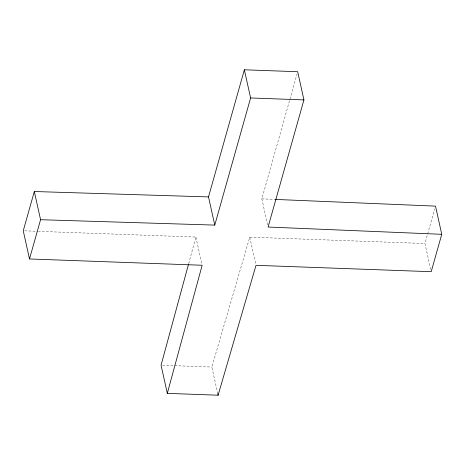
<?xml version="1.0" encoding="UTF-8"?>
<svg xmlns="http://www.w3.org/2000/svg" width="465" height="465" viewBox="0 0 465 465"><rect width="100%" height="100%" fill="white"/><g stroke="black" fill="none" stroke-linecap="round" stroke-linejoin="round"><path stroke-width="0.35" stroke-dasharray="2.33 1.74" d="M188.674 263.672L195.91 237.069L38.485 231.343M267.613 224.926L261.836 198.863L297.094 73.819M430.735 269.584L424.958 243.52L434.723 208.895M217.783 393.809L211.848 367.036L249.757 237.144L424.958 243.52M24.703 230.838L37.758 231.314M162.518 365.24L211.848 367.036M261.836 198.863L274.862 199.404M249.757 237.144L255.849 264.62M195.91 237.069L202.002 264.544"/><path stroke-width="0.7" d="M188.482 264.376L161.064 365.188L167.313 393.367L218.097 395.215L256.006 265.323L431.206 271.7L441.75 234.308L435.502 206.123L275.582 199.433M167.313 393.367L202.159 265.253L29.498 258.964L23.25 230.785L34.323 191.522L208.512 196.922L214.76 225.101L40.571 219.707L34.323 191.522M29.498 258.964L40.571 219.707M208.512 196.922L244.363 69.785L297.687 71.726L303.936 99.905L268.084 227.042L441.75 234.308M214.76 225.101L250.612 97.964L244.363 69.785M250.612 97.964L303.936 99.905M217.783 393.809L218.097 395.215"/></g></svg>
